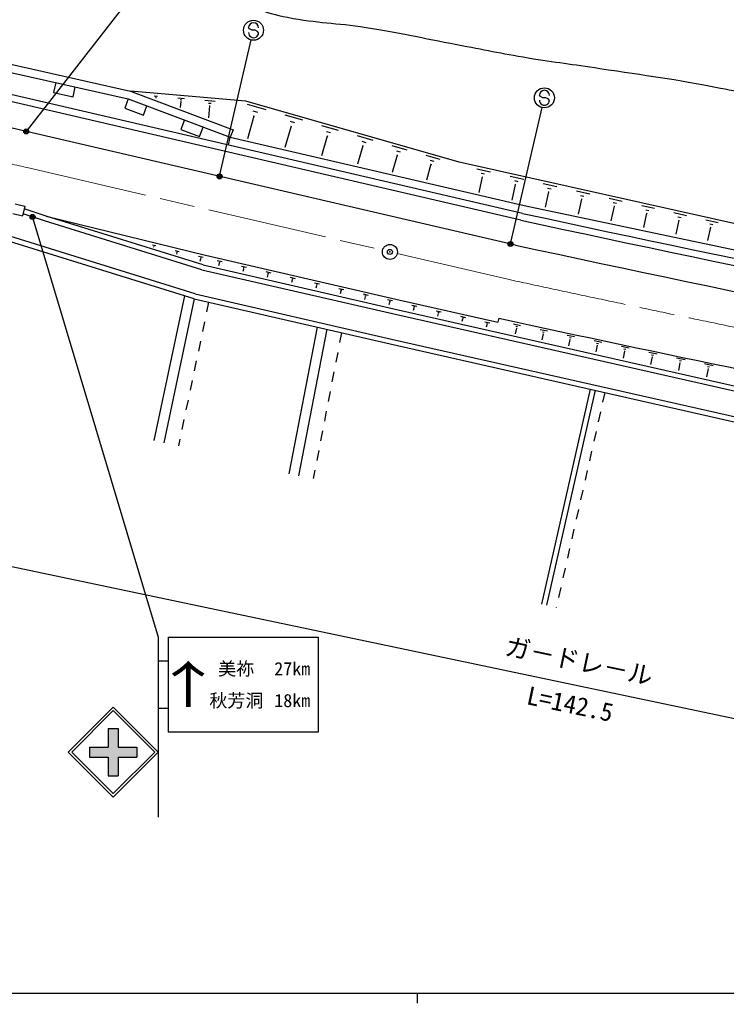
# Model space of a CAD drawing. Units: millimetres, scale not verified. Extents: x 40000 to 680000, y 20000 to 380000.
# Drawn here: x 228234 to 298907, y 204000 to 302340 of the extents above; entities that cross this region are included whole.
import ezdxf
from ezdxf.enums import TextEntityAlignment as Align

# ---------------------------------------------------------------- set-up
doc = ezdxf.new("R2010")
doc.units = ezdxf.units.MM
doc.header["$LTSCALE"] = 1000
doc.header["$PDMODE"] = 32
doc.header["$PDSIZE"] = 500
doc.linetypes.add('CHAIN', pattern=[18.5, 12, -1.5, 3.5, -1.5])
for name, color, linetype, lineweight in [('S-BGD', 7, 'Continuous', 25), ('S-BMK', 2, 'CHAIN', 13), ('S-BMK-SRVR', 3, 'Continuous', 25), ('S-STR-STRC', 7, 'Continuous', 25), ('S-TTL-BAND', 7, 'Continuous', 25)]:
    doc.layers.add(name, color=color, linetype=linetype, lineweight=lineweight)
doc.styles.add('@ＭＳ ゴシック', font='')
doc.styles.add('ＭＳ ゴシック', font='')
doc.styles.get('@ＭＳ ゴシック').set_extended_font_data('@MS Gothic')
doc.styles.get('ＭＳ ゴシック').set_extended_font_data('MS Gothic')

msp = doc.modelspace()

# ---------------------------------------------------------------- hatches: boundary and pattern name
at = {"layer": 'S-STR-STRC'}
msp.add_hatch(color=256, dxfattribs=at).paths.add_polyline_path([(235230, 229620), (237091, 229619), (237091, 231479), (238091, 231479), (238091, 229619), (239950, 229619), (239950, 228619), (238091, 228619), (238090, 226759), (237090, 226759), (237091, 228619), (235230, 228620)])

# ---------------------------------------------------------------- linework, layer by layer
at = {"layer": 'S-BGD'}
for p, q in [((225839, 298216), (239322, 295193)), ((225788, 297408), (239093, 294425)), ((231845, 296050), (231626, 295074)), ((231626, 295074), (233578, 294637)), ((233578, 294637), (233797, 295613)), ((239322, 295193), (249584, 291330)), ((250838, 294194), (239322, 295193)), ((278521, 282970), (230652, 294093)), ((239093, 294425), (238740, 293489)), ((239093, 294425), (249302, 290581)), ((241697, 294736), (242033, 294707)), ((241815, 294641), (241899, 294634)), ((241840, 294555), (241861, 294553)), ((241850, 294554), (241846, 294501)), ((244049, 294532), (244715, 294474)), ((244284, 294344), (244451, 294330)), ((244353, 294170), (244301, 293576)), ((244332, 294172), (244374, 294168)), ((246754, 294297), (247799, 294207)), ((272194, 288092), (250838, 294194)), ((278369, 282287), (230493, 293412)), ((238740, 293489), (240612, 292785)), ((240612, 292785), (240965, 293720)), ((247123, 294002), (247385, 293979)), ((247231, 293729), (247126, 292513)), ((247199, 293732), (247264, 293726)), ((250987, 293891), (252843, 293361)), ((251551, 293228), (252015, 293096)), ((244708, 292311), (244356, 291375)), ((251650, 292698), (251005, 290442)), ((251592, 292715), (251708, 292681)), ((254743, 292818), (256505, 292315)), ((255278, 292189), (255718, 292063)), ((244356, 291375), (246227, 290670)), ((246227, 290670), (246580, 291606)), ((249584, 291330), (249302, 290581)), ((255372, 291685), (254767, 289568)), ((255317, 291701), (255427, 291670)), ((258406, 291771), (260076, 291294)), ((258913, 291175), (259330, 291056)), ((277812, 279799), (229916, 290928)), ((249121, 289802), (249302, 290581)), ((249302, 290581), (278703, 283749)), ((259002, 290698), (258436, 288715)), ((258950, 290713), (259054, 290683)), ((261978, 290751), (263559, 290299)), ((262458, 290186), (262853, 290073)), ((262543, 289735), (262014, 287884)), ((262493, 289749), (262592, 289720)), ((265462, 289755), (266956, 289329)), ((265916, 289222), (266289, 289115)), ((265996, 288795), (265503, 287073)), ((265949, 288808), (266042, 288782)), ((268860, 288784), (270269, 288382)), ((269288, 288281), (269640, 288181)), ((269363, 287879), (268907, 286282)), ((269319, 287891), (269407, 287866)), ((301858, 281474), (272194, 288092)), ((273964, 287441), (275317, 287139)), ((274490, 286613), (274144, 285065)), ((274396, 286989), (274734, 286914)), ((274447, 286623), (274532, 286604)), ((277272, 286703), (278640, 286398)), ((277709, 286246), (278051, 286170)), ((277804, 285866), (277453, 284296)), ((277761, 285876), (277846, 285857)), ((280595, 285961), (281960, 285657)), ((281031, 285506), (281372, 285430)), ((283906, 285223), (285242, 284925)), ((281125, 285127), (280780, 283580)), ((281083, 285136), (281168, 285117)), ((284425, 284406), (284090, 282902)), ((284332, 284777), (284666, 284703)), ((284383, 284415), (284467, 284397)), ((287188, 284491), (288494, 284199)), ((227777, 283929), (228751, 283703)), ((228751, 283703), (228525, 282729)), ((230878, 282696), (228685, 283417)), ((278703, 283749), (312842, 276584)), ((287695, 283692), (287370, 282231)), ((287605, 284055), (287932, 283982)), ((287655, 283701), (287736, 283683)), ((290441, 283765), (291718, 283480)), ((290848, 283339), (291168, 283267)), ((227551, 282955), (228525, 282729)), ((230726, 282220), (228571, 282928)), ((230878, 282696), (246808, 278790)), ((246584, 277815), (230878, 282696)), ((290937, 282984), (290621, 281566)), ((290897, 282992), (290977, 282975)), ((293665, 283046), (294914, 282767)), ((294150, 282282), (293843, 280907)), ((294064, 282629), (294376, 282559)), ((294111, 282290), (294189, 282273)), ((296860, 282333), (298081, 282060)), ((246453, 277332), (230726, 282220)), ((297335, 281586), (297037, 280253)), ((297250, 281925), (297555, 281857)), ((297297, 281595), (297373, 281577)), ((245671, 274434), (226689, 280333)), ((245801, 274917), (226820, 280816)), ((241515, 279830), (241840, 279750)), ((241617, 279719), (241698, 279699)), ((241627, 279630), (241648, 279625)), ((241637, 279628), (241634, 279615)), ((243788, 279273), (244183, 279176)), ((243937, 279027), (243908, 278908)), ((243912, 279138), (244010, 279114)), ((243924, 279030), (243949, 279024)), ((246131, 278698), (246597, 278584)), ((246307, 278408), (246251, 278180)), ((246277, 278539), (246394, 278510)), ((246293, 278411), (246322, 278404)), ((246808, 278790), (266300, 274312)), ((246453, 277332), (265965, 272850)), ((246584, 277815), (266076, 273337)), ((247982, 278264), (248470, 278153)), ((248170, 277965), (248114, 277722)), ((248137, 278101), (248259, 278073)), ((248155, 277968), (248185, 277961)), ((250419, 277707), (250906, 277595)), ((250607, 277408), (250551, 277165)), ((250574, 277543), (250696, 277515)), ((250592, 277411), (250622, 277404)), ((252856, 277149), (253342, 277038)), ((253043, 276850), (252988, 276608)), ((253010, 276986), (253132, 276958)), ((253028, 276854), (253058, 276847)), ((255292, 276592), (255778, 276480)), ((255446, 276428), (255568, 276401)), ((255479, 276293), (255424, 276051)), ((255464, 276296), (255494, 276289)), ((257727, 276034), (258213, 275923)), ((257915, 275736), (257859, 275494)), ((257882, 275871), (258003, 275843)), ((257900, 275739), (257930, 275732)), ((260163, 275477), (260648, 275366)), ((244712, 274732), (241665, 260255)), ((245671, 274434), (242643, 260049)), ((245671, 274434), (265298, 269925)), ((245801, 274917), (265409, 270412)), ((260350, 275179), (260295, 274938)), ((260317, 275314), (260438, 275286)), ((260335, 275182), (260365, 275175)), ((262598, 274920), (263083, 274809)), ((262785, 274621), (262730, 274381)), ((262752, 274757), (262873, 274729)), ((262770, 274625), (262800, 274618)), ((247133, 274098), (246927, 273119)), ((265033, 274362), (265517, 274251)), ((265219, 274064), (265165, 273825)), ((265187, 274200), (265308, 274172)), ((265204, 274068), (265235, 274061)), ((266300, 274312), (276052, 272097)), ((267467, 273805), (267951, 273694)), ((267654, 273508), (267599, 273268)), ((267621, 273643), (267742, 273615)), ((267639, 273511), (267669, 273504)), ((265965, 272850), (344220, 255144)), ((266076, 273337), (344322, 255633)), ((269901, 273248), (270385, 273137)), ((270088, 272951), (270033, 272712)), ((270055, 273086), (270176, 273058)), ((270072, 272954), (270103, 272947)), ((272335, 272691), (272818, 272581)), ((272488, 272529), (272609, 272501)), ((276142, 272486), (276052, 272097)), ((246721, 272140), (246515, 271162)), ((257980, 271606), (255142, 256928)), ((272521, 272394), (272467, 272156)), ((272506, 272397), (272536, 272391)), ((274768, 272134), (275251, 272024)), ((274954, 271837), (274900, 271600)), ((274922, 271972), (275042, 271944)), ((274939, 271841), (274969, 271834)), ((277637, 271920), (278332, 271776)), ((277912, 271501), (277796, 270942)), ((277862, 271693), (278035, 271656)), ((277891, 271505), (277934, 271496)), ((258955, 271382), (256124, 256738)), ((260418, 271046), (260228, 270064)), ((280293, 271369), (281012, 271220)), ((280578, 270935), (280455, 270340)), ((280526, 271133), (280705, 271096)), ((280556, 270940), (280601, 270930)), ((282974, 270812), (283716, 270658)), ((283213, 270569), (283399, 270530)), ((246309, 270183), (246103, 269205)), ((265298, 269925), (343604, 252207)), ((265409, 270412), (343706, 252697)), ((283268, 270364), (283137, 269733)), ((283244, 270369), (283291, 270359)), ((285678, 270251), (286444, 270092)), ((285981, 269788), (285843, 269121)), ((285925, 270000), (286117, 269960)), ((285957, 269793), (286005, 269783)), ((288406, 269684), (289197, 269520)), ((260038, 269082), (259849, 268100)), ((288719, 269207), (288573, 268503)), ((288661, 269425), (288859, 269384)), ((288694, 269212), (288744, 269202)), ((291158, 269113), (291974, 268944)), ((291481, 268621), (291327, 267880)), ((291422, 268846), (291625, 268803)), ((291456, 268626), (291507, 268615)), ((293935, 268536), (294775, 268362)), ((245897, 268226), (245691, 267248)), ((294268, 268029), (294107, 267251)), ((294207, 268261), (294417, 268217)), ((294242, 268035), (294294, 268024)), ((296737, 267954), (297602, 267775)), ((297017, 267671), (297233, 267626)), ((259659, 267118), (259469, 266137)), ((297080, 267432), (296911, 266617)), ((297053, 267438), (297107, 267427)), ((245486, 266269), (245280, 265291)), ((259279, 265155), (259089, 264173)), ((285297, 265400), (280434, 243907)), ((285785, 265289), (280922, 243796)), ((286760, 265069), (286539, 264093)), ((245074, 264312), (244868, 263333)), ((258899, 263191), (258710, 262209)), ((286319, 263118), (286098, 262143)), ((244662, 262355), (244456, 261376)), ((258520, 261228), (258330, 260246)), ((285877, 261167), (285657, 260192)), ((244250, 260398), (244111, 259740)), ((258140, 259264), (257950, 258282)), ((285436, 259217), (285215, 258241)), ((257760, 257300), (257597, 256453)), ((284995, 257266), (284774, 256291)), ((284553, 255315), (284332, 254340)), ((284112, 253365), (283891, 252389)), ((283670, 251414), (283450, 250439)), ((283229, 249463), (283008, 248488)), ((282788, 247512), (282567, 246537)), ((282346, 245562), (282126, 244586)), ((281905, 243611), (281897, 243576))]:
    msp.add_line(p, q, dxfattribs=at)
for centre, radius, start, end in [((-410340, -2454298), 2822149, 76.8719, 78.12045), ((-410340, -2454298), 2821449, 76.8719, 78.11968), ((-408505, -2456590), 2820715, 76.91872, 78.16264), ((1003271, 3651116), 3445938, 257.85629, 259.01735), ((1003271, 3651116), 3445238, 257.85639, 259.01733), ((1003271, 3651116), 3448488, 257.85595, 259.01718), ((1003271, 3651116), 3455988, 257.85439, 258.68538)]:
    msp.add_arc(centre, radius, start, end, dxfattribs=at)
msp.add_open_spline([(237240, 310647), (238019, 309695), (238275, 309392), (239036, 308685), (239862, 307917), (240388, 307552), (241325, 306924), (242249, 306305), (242789, 305972), (243814, 305541), (245215, 304953), (246069, 304805), (247536, 304410), (249183, 303965), (250130, 303815), (251786, 303404), (253055, 303088), (253746, 302822), (255030, 302574), (258063, 301988), (259822, 302039), (262876, 301568), (266442, 301018), (268408, 300523), (271954, 299858), (274743, 299335), (276297, 298996), (279096, 298525), (281886, 298056), (283467, 297906), (286263, 297469), (290982, 296732), (293649, 296443), (298333, 295507), (300749, 295025), (302113, 294780), (304479, 294096), (306673, 293463), (307842, 292916), (309951, 292040), (312048, 291168), (313214, 290645), (315228, 289595), (316969, 288688), (317857, 288023), (319574, 287073), (321378, 286074), (322305, 285325), (324231, 284589), (328122, 283103), (330453, 282645), (334553, 281912), (339228, 281075), (341896, 280909), (346621, 280437), (351129, 279987), (353660, 279754), (358185, 279545), (362304, 279354), (364620, 279529), (368740, 279351), (372505, 279187), (374603, 278910), (378363, 278652), (381637, 278428), (383475, 278371), (386745, 278109), (389993, 277848), (391804, 277610), (395050, 277333), (400109, 276900), (402958, 276828), (408010, 276324), (413480, 275778), (416558, 275546), (421991, 274715), (422655, 274613), (423085, 274689), (423675, 274368), (423955, 274216), (424082, 274141), (424346, 273906)], degree=3, knots=[0, 0, 0, 0, 1, 1, 1, 2, 2, 2, 3, 3, 3, 4, 4, 4, 5, 5, 5, 6, 6, 6, 7, 7, 7, 8, 8, 8, 9, 9, 9, 10, 10, 10, 11, 11, 11, 12, 12, 12, 13, 13, 13, 14, 14, 14, 15, 15, 15, 16, 16, 16, 17, 17, 17, 18, 18, 18, 19, 19, 19, 20, 20, 20, 21, 21, 21, 22, 22, 22, 23, 23, 23, 24, 24, 24, 25, 25, 25, 26, 26, 26, 27, 27, 27, 27], dxfattribs=at)
at = {"layer": 'S-BMK'}
for p, q in [((229124, 287518), (264531, 279291)), ((265992, 278952), (277048, 276383))]:
    msp.add_line(p, q, dxfattribs=at)
for centre, radius, start, end in [((-408505, -2456590), 2817215, 76.91872, 78.16542), ((1003271, 3651116), 3451988, 257.85547, 259.01733)]:
    msp.add_arc(centre, radius, start, end, dxfattribs=at)
at = {"layer": 'S-BMK-SRVR'}
msp.add_circle((265261, 279122), 750, dxfattribs=at)
msp.add_point((265261, 279122), dxfattribs=at)
at = {"layer": 'S-STR-STRC'}
for p, q in [((255601, 325513), (228984, 291284)), ((251226, 301424), (251126, 301542)), ((251471, 301285), (251226, 301424)), ((251772, 301283), (251471, 301285)), ((252017, 301171), (251772, 301283)), ((252123, 301035), (252017, 301171)), ((248260, 286819), (251395, 300310)), ((280314, 294665), (280215, 294783)), ((280559, 294526), (280314, 294665)), ((280860, 294524), (280559, 294526)), ((281105, 294412), (280860, 294524)), ((281211, 294276), (281105, 294412)), ((277349, 280060), (280483, 293551)), ((229564, 282472), (242090, 240619)), ((355334, 220731), (212031, 250868)), ((242090, 240619), (242090, 222619)), ((243090, 240619), (258090, 240619)), ((243090, 240619), (243090, 231119)), ((258090, 240619), (258090, 231119)), ((242090, 238244), (243090, 238244)), ((233089, 229119), (237589, 233619)), ((233443, 229120), (237589, 233266)), ((242090, 229119), (237590, 233619)), ((241737, 229119), (237592, 233264)), ((242090, 233494), (243090, 233494)), ((237091, 231479), (238091, 231479)), ((237091, 231479), (237091, 229619)), ((238091, 231479), (238091, 229619)), ((258090, 231119), (243090, 231119)), ((235230, 229620), (235230, 228620)), ((235230, 229620), (237091, 229619)), ((238091, 229619), (239950, 229619)), ((239950, 229619), (239950, 228619)), ((233090, 229119), (237589, 224619)), ((233443, 229120), (237590, 224973)), ((235230, 228620), (237091, 228619)), ((237091, 228619), (237090, 226759)), ((237590, 224619), (242090, 229119)), ((237590, 224972), (241737, 229119)), ((238091, 228619), (238090, 226759)), ((238091, 228619), (239950, 228619)), ((237090, 226759), (238090, 226759))]:
    msp.add_line(p, q, dxfattribs=at)
for centre, radius in [((251621, 301284), 1000), ((280710, 294525), 1000), ((228892, 291165), 150), ((228892, 291165), 120), ((228892, 291165), 90), ((228892, 291165), 60), ((228892, 291165), 30), ((248226, 286673), 150), ((248226, 286673), 120), ((248226, 286673), 90), ((248226, 286673), 60), ((248226, 286673), 30), ((229521, 282616), 150), ((229521, 282616), 120), ((229521, 282616), 90), ((229521, 282616), 60), ((229521, 282616), 30), ((277315, 279914), 150), ((277315, 279914), 120), ((277315, 279914), 90), ((277315, 279914), 60), ((277315, 279914), 30)]:
    msp.add_circle(centre, radius, dxfattribs=at)
for centre, start, end in [((251626, 301539), 359.55488, 179.55488), ((251623, 301039), 179.55488, 359.55488), ((280715, 294779), 359.55488, 179.55488), ((280711, 294279), 179.55488, 359.55488)]:
    msp.add_arc(centre, 500, start, end, dxfattribs=at)
for p in [(228892, 291165), (248226, 286673), (229521, 282616), (277315, 279914)]:
    msp.add_point(p, dxfattribs=at)
at = {"layer": 'S-TTL-BAND'}
for p, q in [((40000, 205000), (579000, 205000)), ((268000, 205000), (268000, 204000))]:
    msp.add_line(p, q, dxfattribs=at)

# ---------------------------------------------------------------- texts
at = {"layer": 'S-STR-STRC', "style": 'ＭＳ ゴシック'}
msp.add_text('ガ－ドレ－ル', height=1833, rotation=348.123, dxfattribs=at).set_placement((283888, 236778), align=Align.BOTTOM_CENTER)
at = {"layer": 'S-STR-STRC', "style": 'ＭＳ ゴシック', "width": 1.4}
msp.add_text('↑', height=3666, dxfattribs=at).set_placement((245090, 235869), align=Align.MIDDLE_CENTER)
at = {"layer": 'S-STR-STRC', "style": 'ＭＳ ゴシック'}
for s, p in [('美祢', (249890, 237453)), ('秋芳洞', (249910, 234271))]:
    msp.add_text(s, height=1320, dxfattribs=at).set_placement(p, align=Align.MIDDLE_CENTER)
for s, p in [('27km', (257290, 237453)), ('18km', (257290, 234271))]:
    msp.add_text(s, height=1320, dxfattribs=at).set_placement(p, align=Align.MIDDLE_RIGHT)
at = {"layer": 'S-STR-STRC', "style": '@ＭＳ ゴシック'}
msp.add_text('L=142.5', height=1833, rotation=348.123, dxfattribs=at).set_placement((283477, 234821), align=Align.TOP_CENTER)

doc.saveas('drawing.dxf')
